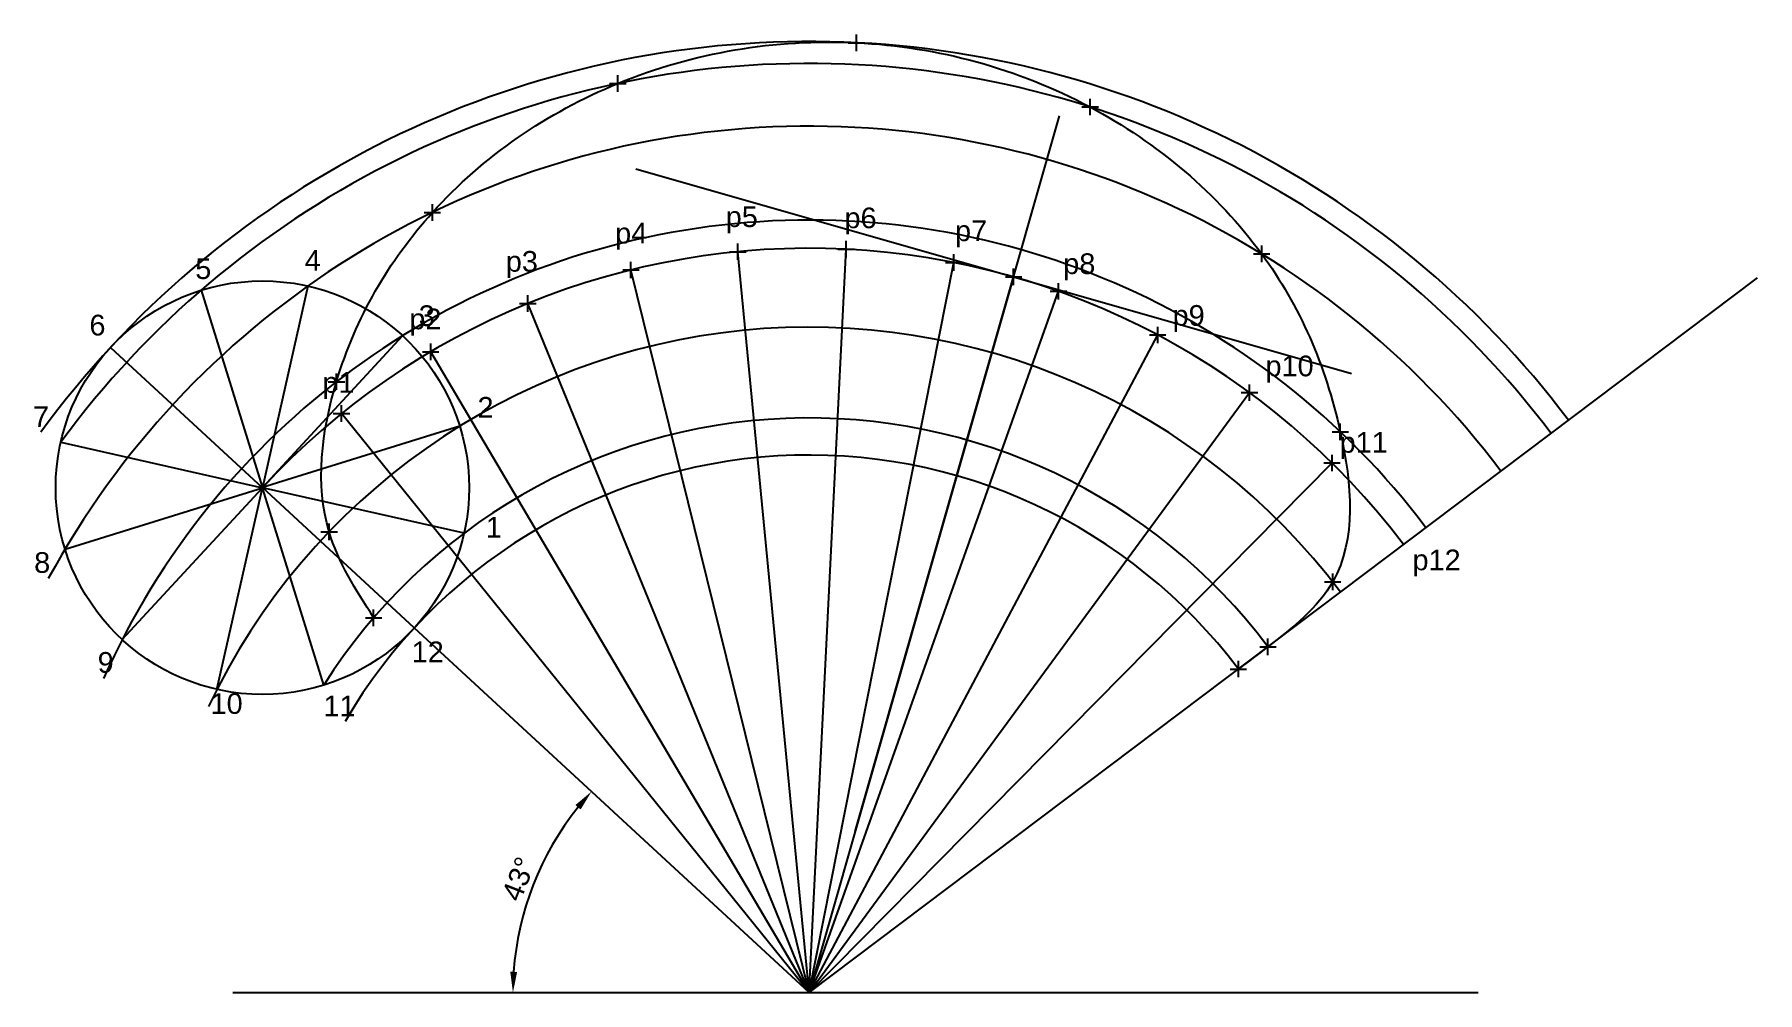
# Model space of a CAD drawing. Header units: millimetres. Extents: x 150 to 359, y 124 to 240.
import ezdxf

# ---------------------------------------------------------------- set-up
doc = ezdxf.new("R2010")
doc.units = ezdxf.units.MM
doc.header["$PDMODE"] = 2
doc.header["$PDSIZE"] = -3
doc.styles.get("Standard").update_dxf_attribs({"font": 'arial.ttf'})
doc.dimstyles.new('ISO-25', dxfattribs={"dimtxt": 2.5, "dimasz": 2.5, "dimexe": 1.25, "dimexo": 0.625, "dimtad": 1, "dimtxsty": 'Standard', "dimcen": 2.5, "dimadec": 0, "dimazin": 0, "dimtfac": 1, "dimtmove": 0, "dimatfit": 3, "dimfxl": 1, "dimarcsym": 0})

# ---------------------------------------------------------------- blocks, each defined once
blk = doc.blocks.new('*U7')
blk.add_line((9.18, -8.48), (-9.18, 8.48))
blk = doc.blocks.new('*U8')
at = {"color": 0, "linetype": 'ByBlock', "lineweight": -2, "transparency": 16777216}
for p, rotation in [((174.3, 197.45), 150), ((180.76, 197.71), 120), ((168.83, 193.99), 180), ((186.49, 194.7), 89.99999999999999), ((165.82, 188.27), 210), ((189.95, 189.23), 59.99999999999996), ((166.08, 181.8), 239.9999999999999), ((190.21, 182.76), 29.99999999999999), ((169.53, 176.33), 270), ((175.26, 173.32), 299.9999999999999), ((181.73, 173.58), 329.9999999999999)]:
    blk.add_blockref('*U7', p, dxfattribs=dict(at, rotation=rotation))
blk.add_blockref('*U7', (187.2, 177.04), dxfattribs=at)
blk = doc.blocks.new('*D9')
at = {"color": 0, "lineweight": -2, "transparency": 16777216}
blk.add_arc((244.14, 124.46), 35.83, 141.285, 176.001, dxfattribs=at)
at = {"color": 0, "transparency": 16777216}
for points in [[(215.87, 147.14), (216.5, 146.6), (217.82, 148.77)], [(208.82, 126.95), (207.99, 126.98), (208.31, 124.46)]]:
    blk.add_solid(points, dxfattribs=at)
at = {"layer": 'Defpoints', "color": 0, "transparency": 16777216}
for p in [(196.38, 168.56), (212.65, 141.55), (174.45, 124.46), (244.14, 124.46), (325.07, 124.46)]:
    blk.add_point(p, dxfattribs=at)
at = {"color": 0, "transparency": 16777216, "insert": (209, 138.2), "char_height": 2.5, "attachment_point": 5, "rotation": 68.643}
blk.add_mtext('43°', dxfattribs=at)

msp = doc.modelspace()

# ---------------------------------------------------------------- linework, layer by layer
at = {"color": 1}
for p, q in [((249.704, 143.934), (274.432, 230.47)), ((223.186, 224.055), (309.722, 199.326)), ((268.869, 211.001), (244.14, 124.465))]:
    msp.add_line(p, q, dxfattribs=at)
at = {"color": 40, "true_color": 0xf8d731}
for q in [(235.514, 214.05), (248.626, 214.353), (261.643, 212.746), (222.585, 211.845), (274.288, 209.265), (210.113, 207.784), (286.293, 203.983), (198.365, 201.954), (297.403, 197.011), (187.588, 194.478), (307.382, 188.5)]:
    msp.add_line((244.14, 124.465), q, dxfattribs=at)
for p, q in [((244.14, 124.465), (358.842, 210.899)), ((244.14, 124.465), (196.381, 168.557)), ((174.445, 124.465), (325.071, 124.465))]:
    msp.add_line(p, q)
msp.add_circle((178.013, 185.515), 25)
for radius, start, end in [(115, 37, 143.89778), (112.348, 37, 143.67404), (104.762, 37, 151.44749), (93.408, 37, 156.00111), (115, 128.99325, 130.52883), (80.467, 37, 154.54727), (69.483, 37, 147.64995), (65, 37, 149.70957)]:
    msp.add_arc((244.14, 124.465), radius, start, end)
msp.add_arc((244.14, 124.465), 90, 37, 137.28601, dxfattribs=at)
at = {"color": 1}
msp.add_spline([(191.468, 169.781), (186.081, 180.18), (186.969, 198.332), (198.57, 218.796), (220.996, 234.403), (249.872, 239.322), (278.115, 231.553), (298.875, 213.79), (308.382, 192.273), (307.458, 174.122), (299.632, 166.281), (296.051, 163.583)], degree=3, dxfattribs=at)
at = {"color": 40, "true_color": 0xf8d731}
for p in [(249.872, 239.322), (220.996, 234.403), (278.115, 231.553), (198.57, 218.796), (235.514, 214.05), (248.626, 214.353), (298.875, 213.79), (222.585, 211.845), (261.643, 212.746), (210.113, 207.784), (274.288, 209.265), (286.293, 203.983), (198.365, 201.954), (186.969, 198.332), (297.403, 197.011), (187.588, 194.478), (308.382, 192.273), (307.382, 188.5), (186.081, 180.18), (307.458, 174.122), (191.468, 169.781), (299.632, 166.281), (296.051, 163.583)]:
    msp.add_point(p, dxfattribs=at)
at = {"color": 1}
msp.add_point((268.869, 211.001), dxfattribs=at)

# ---------------------------------------------------------------- block references
msp.add_blockref('*U8', (0, 0))

# ---------------------------------------------------------------- texts
at = {"color": 40, "true_color": 0xf8d731}
for s, p in [('p5', (234.046, 217.033)), ('p6', (248.411, 216.891)), ('p4', (220.676, 215.044)), ('p7', (261.781, 215.328)), ('p3', (207.448, 211.632)), ('p8', (274.867, 211.348)), ('p2', (195.785, 204.668)), ('p9', (288.094, 205.094)), ('p10', (299.331, 198.982)), ('p1', (185.271, 196.987)), ('p11', (308.292, 189.743)), ('p12', (317.11, 175.53))]:
    msp.add_text(s, height=2.5, dxfattribs=at).set_placement(p)
for s, p in [('5', (169.892, 210.752)), ('4', (183.12, 211.747)), ('6', (157.091, 203.929)), ('3', (196.916, 205.067)), ('2', (204.028, 193.98)), ('7', (150.264, 192.843)), ('1', (205.024, 179.482)), ('8', (150.406, 175.218)), ('12', (196.063, 164.415)), ('9', (158.086, 163.136)), ('10', (171.741, 158.161)), ('11', (185.395, 157.877))]:
    msp.add_text(s, height=2.5).set_placement(p)

# ---------------------------------------------------------------- dimensions: what is measured, and where the dimension line sits
dim = msp.add_angular_dim_2l(base=(212.649, 141.546), line1=((174.445, 124.465), (325.071, 124.465)), line2=((244.14, 124.465), (196.381, 168.557)), dimstyle='ISO-25')
dim.commit()
dim.dimension.update_dxf_attribs({"geometry": '*D9', "text_midpoint": (209.003, 138.204)})

doc.saveas('drawing.dxf')
